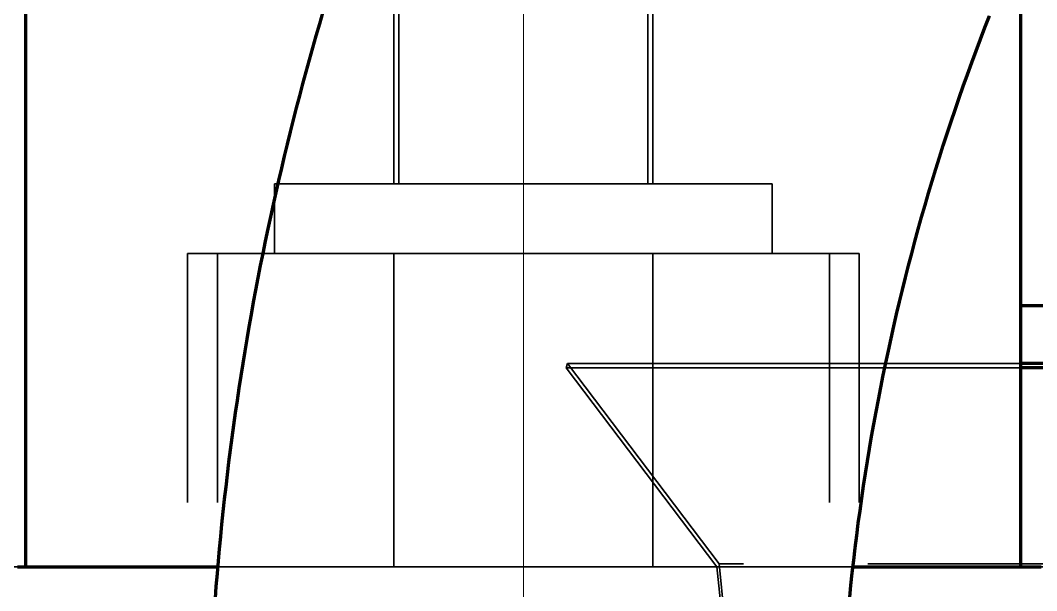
# Model space of a CAD drawing. Header units: millimetres. Extents: x 0 to 2382, y 0 to 420.
# Drawn here: x 998.55 to 1006.72, y 346.25 to 350.83 of the extents above; entities that cross this region are included whole.
import ezdxf

# ---------------------------------------------------------------- set-up
doc = ezdxf.new("R2010")
doc.units = ezdxf.units.MM
doc.linetypes.add('IRAM-E-TRAZOS', pattern=[5, 4, -1])
doc.linetypes.add('IRAM-F-TRAZO-PUNTO', pattern=[20, 15, -2, 1, -2])
for name, color, linetype, lineweight in [('01-VISIBLE', 7, 'CONTINUOUS', 70), ('02-OCULTA', 4, 'IRAM-E-TRAZOS', 35), ('03-EJE', 1, 'IRAM-F-TRAZO-PUNTO', 18), ('08-FINA', 5, 'CONTINUOUS', 18)]:
    doc.layers.add(name, color=color, linetype=linetype, lineweight=lineweight)

msp = doc.modelspace()

# ---------------------------------------------------------------- linework, layer by layer
at = {"layer": '01-VISIBLE'}
for points in [[(998.5917, 346.4426), (998.5917, 351.8997)], [(1006.5917, 346.4426), (1006.5917, 351.4796)], [(1000.1158, 346.1889), (1000.1235, 346.2886), (1000.1317, 346.3883), (1000.1404, 346.488), (1000.1495, 346.5876), (1000.159, 346.6871), (1000.1689, 346.7866), (1000.1794, 346.8861), (1000.1902, 346.9855), (1000.2015, 347.0849), (1000.2132, 347.1842), (1000.2254, 347.2835), (1000.238, 347.3827), (1000.2511, 347.4819), (1000.2646, 347.581), (1000.2785, 347.68), (1000.2929, 347.779), (1000.3077, 347.8779), (1000.3229, 347.9768), (1000.3386, 348.0755), (1000.3548, 348.1743), (1000.3713, 348.2729), (1000.3883, 348.3714), (1000.4058, 348.4699), (1000.4237, 348.5683), (1000.442, 348.6667), (1000.4607, 348.7649), (1000.4799, 348.8631), (1000.4995, 348.9611), (1000.5196, 349.0591), (1000.5401, 349.157), (1000.561, 349.2548), (1000.5824, 349.3525), (1000.6041, 349.4501), (1000.6264, 349.5477), (1000.649, 349.6451), (1000.6721, 349.7424), (1000.6956, 349.8396), (1000.7196, 349.9367), (1000.744, 350.0337), (1000.7688, 350.1306), (1000.794, 350.2274), (1000.8197, 350.324), (1000.8458, 350.4206), (1000.8723, 350.517), (1000.8993, 350.6133), (1000.9267, 350.7095), (1000.9545, 350.8056), (1000.9827, 350.9015)], [(1005.2151, 346.1954), (1005.2252, 346.2953), (1005.2359, 346.3952), (1005.2471, 346.4951), (1005.259, 346.5948), (1005.2714, 346.6945), (1005.2843, 346.7941), (1005.2979, 346.8937), (1005.312, 346.9931), (1005.3267, 347.0925), (1005.3419, 347.1918), (1005.3578, 347.291), (1005.3742, 347.3901), (1005.3911, 347.4892), (1005.4087, 347.5881), (1005.4268, 347.6869), (1005.4455, 347.7856), (1005.4647, 347.8842), (1005.4845, 347.9827), (1005.5049, 348.0811), (1005.5258, 348.1793), (1005.5474, 348.2775), (1005.5694, 348.3755), (1005.5921, 348.4733), (1005.6153, 348.5711), (1005.639, 348.6687), (1005.6633, 348.7662), (1005.6882, 348.8635), (1005.7137, 348.9607), (1005.7397, 349.0577), (1005.7662, 349.1546), (1005.7933, 349.2514), (1005.821, 349.3479), (1005.8492, 349.4443), (1005.878, 349.5406), (1005.9074, 349.6367), (1005.9373, 349.7326), (1005.9677, 349.8283), (1005.9987, 349.9239), (1006.0302, 350.0193), (1006.0623, 350.1145), (1006.0949, 350.2095), (1006.1281, 350.3043), (1006.1618, 350.3989), (1006.1961, 350.4934), (1006.2309, 350.5876), (1006.2663, 350.6817), (1006.3022, 350.7755), (1006.3386, 350.8691)], [(1006.5917, 348.5426), (1007.3917, 348.5426)], [(1007.3917, 348.076), (1006.5917, 348.076)], [(1007.3917, 348.0426), (1006.5917, 348.0426)], [(998.524, 346.4426), (998.6248, 346.4426), (998.7256, 346.4426), (998.8264, 346.4426), (998.9271, 346.4426), (999.0279, 346.4426), (999.1287, 346.4426), (999.2294, 346.4426), (999.3302, 346.4426), (999.431, 346.4426), (999.5318, 346.4426), (999.6325, 346.4426), (999.7333, 346.4426), (999.8341, 346.4426), (999.9348, 346.4426), (1000.0356, 346.4426), (1000.1364, 346.4426)], [(1005.2412, 346.4426), (1005.3421, 346.4426), (1005.443, 346.4426), (1005.5439, 346.4426), (1005.6448, 346.4426), (1005.7457, 346.4426), (1005.8466, 346.4426), (1005.9475, 346.4426), (1006.0484, 346.4426), (1006.1493, 346.4426), (1006.2502, 346.4426), (1006.3511, 346.4426), (1006.452, 346.4426), (1006.5529, 346.4426), (1006.6538, 346.4426), (1006.7547, 346.4426)]]:
    msp.add_lwpolyline(points, dxfattribs=at)
at = {"layer": '02-OCULTA'}
for points in [[(1001.5917, 349.5199), (1001.5917, 356.7199)], [(1003.5917, 349.5199), (1003.5917, 356.7199)], [(1001.5517, 349.5199), (1001.5517, 356.4426)], [(1003.6317, 349.5199), (1003.6317, 356.4426)], [(998.5917, 346.4426), (998.5917, 352.4426)], [(1006.5917, 346.4426), (1006.5917, 352.4426)], [(1000.9827, 350.9015), (1000.9545, 350.8056), (1000.9267, 350.7095), (1000.8993, 350.6133), (1000.8723, 350.517), (1000.8458, 350.4206), (1000.8197, 350.324), (1000.794, 350.2274), (1000.7688, 350.1306), (1000.744, 350.0337), (1000.7196, 349.9367), (1000.6956, 349.8396), (1000.6721, 349.7424), (1000.649, 349.6451), (1000.6264, 349.5477), (1000.6041, 349.4501), (1000.5824, 349.3525), (1000.561, 349.2548), (1000.5401, 349.157), (1000.5196, 349.0591), (1000.4995, 348.9611), (1000.4799, 348.8631), (1000.4607, 348.7649), (1000.442, 348.6667), (1000.4237, 348.5683), (1000.4058, 348.4699), (1000.3883, 348.3714), (1000.3713, 348.2729), (1000.3548, 348.1743), (1000.3386, 348.0755), (1000.3229, 347.9768), (1000.3077, 347.8779), (1000.2929, 347.779), (1000.2785, 347.68), (1000.2646, 347.581), (1000.2511, 347.4819), (1000.238, 347.3827), (1000.2254, 347.2835), (1000.2132, 347.1842), (1000.2015, 347.0849), (1000.1902, 346.9855), (1000.1794, 346.8861), (1000.1689, 346.7866), (1000.159, 346.6871), (1000.1495, 346.5876), (1000.1404, 346.488), (1000.1317, 346.3883), (1000.1235, 346.2886), (1000.1158, 346.1889)], [(1006.3386, 350.8691), (1006.3022, 350.7755), (1006.2663, 350.6817), (1006.2309, 350.5876), (1006.1961, 350.4934), (1006.1618, 350.3989), (1006.1281, 350.3043), (1006.0949, 350.2095), (1006.0623, 350.1145), (1006.0302, 350.0193), (1005.9987, 349.9239), (1005.9677, 349.8283), (1005.9373, 349.7326), (1005.9074, 349.6367), (1005.878, 349.5406), (1005.8492, 349.4443), (1005.821, 349.3479), (1005.7933, 349.2514), (1005.7662, 349.1546), (1005.7397, 349.0577), (1005.7137, 348.9607), (1005.6882, 348.8635), (1005.6633, 348.7662), (1005.639, 348.6687), (1005.6153, 348.5711), (1005.5921, 348.4733), (1005.5694, 348.3755), (1005.5474, 348.2775), (1005.5258, 348.1793), (1005.5049, 348.0811), (1005.4845, 347.9827), (1005.4647, 347.8842), (1005.4455, 347.7856), (1005.4268, 347.6869), (1005.4087, 347.5881), (1005.3911, 347.4892), (1005.3742, 347.3901), (1005.3578, 347.291), (1005.3419, 347.1918), (1005.3267, 347.0925), (1005.312, 346.9931), (1005.2979, 346.8937), (1005.2843, 346.7941), (1005.2714, 346.6945), (1005.259, 346.5948), (1005.2471, 346.4951), (1005.2359, 346.3952), (1005.2252, 346.2953), (1005.2151, 346.1954)], [(1006.5917, 348.5426), (1006.5917, 348.6426), (1006.5917, 348.7426), (1006.5917, 348.8426), (1006.5917, 348.9426), (1006.5917, 349.0426), (1006.5917, 349.1426), (1006.5917, 349.2426), (1006.5917, 349.3426), (1006.5917, 349.4426), (1006.5917, 349.5426), (1006.5917, 349.6426), (1006.5917, 349.7426), (1006.5917, 349.8426), (1006.5917, 349.9426), (1006.5917, 350.0426), (1006.5917, 350.1426), (1006.5917, 350.2426), (1006.5917, 350.3426), (1006.5917, 350.4426), (1006.5917, 350.5426), (1006.5917, 350.6426), (1006.5917, 350.7426), (1006.5917, 350.8426)], [(1006.5917, 350.8426), (1006.5917, 350.7426), (1006.5917, 350.6426), (1006.5917, 350.5426), (1006.5917, 350.4426), (1006.5917, 350.3426), (1006.5917, 350.2426), (1006.5917, 350.1426), (1006.5917, 350.0426), (1006.5917, 349.9426), (1006.5917, 349.8426), (1006.5917, 349.7426), (1006.5917, 349.6426), (1006.5917, 349.5426), (1006.5917, 349.4426), (1006.5917, 349.3426), (1006.5917, 349.2426), (1006.5917, 349.1426), (1006.5917, 349.0426), (1006.5917, 348.9426), (1006.5917, 348.8426), (1006.5917, 348.7426), (1006.5917, 348.6426), (1006.5917, 348.5426)], [(1002.5917, 349.5199), (1002.4917, 349.5199), (1002.3917, 349.5199), (1002.2917, 349.5199), (1002.1917, 349.5199), (1002.0917, 349.5199), (1001.9917, 349.5199), (1001.8917, 349.5199), (1001.7917, 349.5199), (1001.6917, 349.5199), (1001.5917, 349.5199), (1001.4917, 349.5199), (1001.3917, 349.5199), (1001.2917, 349.5199), (1001.1917, 349.5199), (1001.0917, 349.5199), (1000.9917, 349.5199), (1000.8917, 349.5199), (1000.7917, 349.5199), (1000.6917, 349.5199), (1000.5917, 349.5199)], [(1000.5917, 349.5199), (1000.6917, 349.5199), (1000.7917, 349.5199), (1000.8917, 349.5199), (1000.9917, 349.5199), (1001.0917, 349.5199), (1001.1917, 349.5199), (1001.2917, 349.5199), (1001.3917, 349.5199), (1001.4917, 349.5199), (1001.5917, 349.5199), (1001.6917, 349.5199), (1001.7917, 349.5199), (1001.8917, 349.5199), (1001.9917, 349.5199), (1002.0917, 349.5199), (1002.1917, 349.5199), (1002.2917, 349.5199), (1002.3917, 349.5199), (1002.4917, 349.5199), (1002.5917, 349.5199), (1002.6917, 349.5199), (1002.7917, 349.5199), (1002.8917, 349.5199), (1002.9917, 349.5199), (1003.0917, 349.5199), (1003.1917, 349.5199), (1003.2917, 349.5199), (1003.3917, 349.5199), (1003.4917, 349.5199), (1003.5917, 349.5199), (1003.6917, 349.5199), (1003.7917, 349.5199), (1003.8917, 349.5199), (1003.9917, 349.5199), (1004.0917, 349.5199), (1004.1917, 349.5199), (1004.2917, 349.5199), (1004.3917, 349.5199), (1004.4917, 349.5199), (1004.5917, 349.5199)], [(1000.5917, 348.9599), (1000.5917, 349.5199)], [(1002.5917, 349.5199), (1002.4877, 349.5199), (1002.3837, 349.5199), (1002.2797, 349.5199), (1002.1757, 349.5199), (1002.0717, 349.5199), (1001.9677, 349.5199), (1001.8637, 349.5199), (1001.7597, 349.5199), (1001.6557, 349.5199), (1001.5517, 349.5199)], [(1001.5517, 349.5199), (1001.6557, 349.5199), (1001.7597, 349.5199), (1001.8637, 349.5199), (1001.9677, 349.5199), (1002.0717, 349.5199), (1002.1757, 349.5199), (1002.2797, 349.5199), (1002.3837, 349.5199), (1002.4877, 349.5199), (1002.5917, 349.5199), (1002.6957, 349.5199), (1002.7997, 349.5199), (1002.9037, 349.5199), (1003.0077, 349.5199), (1003.1117, 349.5199), (1003.2157, 349.5199), (1003.3197, 349.5199), (1003.4237, 349.5199), (1003.5277, 349.5199), (1003.6317, 349.5199)], [(1002.5917, 349.5199), (1002.4917, 349.5199), (1002.3917, 349.5199), (1002.2917, 349.5199), (1002.1917, 349.5199), (1002.0917, 349.5199), (1001.9917, 349.5199), (1001.8917, 349.5199), (1001.7917, 349.5199), (1001.6917, 349.5199), (1001.5917, 349.5199)], [(1001.5917, 349.5199), (1001.6917, 349.5199), (1001.7917, 349.5199), (1001.8917, 349.5199), (1001.9917, 349.5199), (1002.0917, 349.5199), (1002.1917, 349.5199), (1002.2917, 349.5199), (1002.3917, 349.5199), (1002.4917, 349.5199), (1002.5917, 349.5199), (1002.6917, 349.5199), (1002.7917, 349.5199), (1002.8917, 349.5199), (1002.9917, 349.5199), (1003.0917, 349.5199), (1003.1917, 349.5199), (1003.2917, 349.5199), (1003.3917, 349.5199), (1003.4917, 349.5199), (1003.5917, 349.5199)], [(1003.6317, 349.5199), (1003.5277, 349.5199), (1003.4237, 349.5199), (1003.3197, 349.5199), (1003.2157, 349.5199), (1003.1117, 349.5199), (1003.0077, 349.5199), (1002.9037, 349.5199), (1002.7997, 349.5199), (1002.6957, 349.5199), (1002.5917, 349.5199)], [(1004.5917, 349.5199), (1004.4917, 349.5199), (1004.3917, 349.5199), (1004.2917, 349.5199), (1004.1917, 349.5199), (1004.0917, 349.5199), (1003.9917, 349.5199), (1003.8917, 349.5199), (1003.7917, 349.5199), (1003.6917, 349.5199), (1003.5917, 349.5199), (1003.4917, 349.5199), (1003.3917, 349.5199), (1003.2917, 349.5199), (1003.1917, 349.5199), (1003.0917, 349.5199), (1002.9917, 349.5199), (1002.8917, 349.5199), (1002.7917, 349.5199), (1002.6917, 349.5199), (1002.5917, 349.5199)], [(1003.5917, 349.5199), (1003.4917, 349.5199), (1003.3917, 349.5199), (1003.2917, 349.5199), (1003.1917, 349.5199), (1003.0917, 349.5199), (1002.9917, 349.5199), (1002.8917, 349.5199), (1002.7917, 349.5199), (1002.6917, 349.5199), (1002.5917, 349.5199)], [(1004.5917, 348.9599), (1004.5917, 349.5199)], [(1002.5917, 348.9599), (1002.4917, 348.9599), (1002.3917, 348.9599), (1002.2917, 348.9599), (1002.1917, 348.9599), (1002.0917, 348.9599), (1001.9917, 348.9599), (1001.8917, 348.9599), (1001.7917, 348.9599), (1001.6917, 348.9599), (1001.5917, 348.9599), (1001.4917, 348.9599), (1001.3917, 348.9599), (1001.2917, 348.9599), (1001.1917, 348.9599), (1001.0917, 348.9599), (1000.9917, 348.9599), (1000.8917, 348.9599), (1000.7917, 348.9599), (1000.6917, 348.9599), (1000.5917, 348.9599), (1000.4917, 348.9599), (1000.3917, 348.9599), (1000.2917, 348.9599), (1000.1917, 348.9599), (1000.0917, 348.9599), (999.9917, 348.9599), (999.8917, 348.9599)], [(999.8917, 348.9599), (999.9917, 348.9599), (1000.0917, 348.9599), (1000.1917, 348.9599), (1000.2917, 348.9599), (1000.3917, 348.9599), (1000.4917, 348.9599), (1000.5917, 348.9599), (1000.6917, 348.9599), (1000.7917, 348.9599), (1000.8917, 348.9599), (1000.9917, 348.9599), (1001.0917, 348.9599), (1001.1917, 348.9599), (1001.2917, 348.9599), (1001.3917, 348.9599), (1001.4917, 348.9599), (1001.5917, 348.9599), (1001.6917, 348.9599), (1001.7917, 348.9599), (1001.8917, 348.9599), (1001.9917, 348.9599), (1002.0917, 348.9599), (1002.1917, 348.9599), (1002.2917, 348.9599), (1002.3917, 348.9599), (1002.4917, 348.9599), (1002.5917, 348.9599), (1002.6917, 348.9599), (1002.7917, 348.9599), (1002.8917, 348.9599), (1002.9917, 348.9599), (1003.0917, 348.9599), (1003.1917, 348.9599), (1003.2917, 348.9599), (1003.3917, 348.9599), (1003.4917, 348.9599), (1003.5917, 348.9599), (1003.6917, 348.9599), (1003.7917, 348.9599), (1003.8917, 348.9599), (1003.9917, 348.9599), (1004.0917, 348.9599), (1004.1917, 348.9599), (1004.2917, 348.9599), (1004.3917, 348.9599), (1004.4917, 348.9599), (1004.5917, 348.9599), (1004.6917, 348.9599), (1004.7917, 348.9599), (1004.8917, 348.9599), (1004.9917, 348.9599), (1005.0917, 348.9599), (1005.1917, 348.9599), (1005.2917, 348.9599)], [(999.8917, 341.9599), (999.8917, 348.9599)], [(1002.5917, 348.9599), (1002.4892, 348.9599), (1002.3867, 348.9599), (1002.2842, 348.9599), (1002.1817, 348.9599), (1002.0792, 348.9599), (1001.9767, 348.9599), (1001.8742, 348.9599), (1001.7717, 348.9599), (1001.6692, 348.9599), (1001.5667, 348.9599), (1001.4642, 348.9599), (1001.3617, 348.9599), (1001.2592, 348.9599), (1001.1567, 348.9599), (1001.0542, 348.9599), (1000.9517, 348.9599), (1000.8492, 348.9599), (1000.7467, 348.9599), (1000.6442, 348.9599), (1000.5417, 348.9599), (1000.4392, 348.9599), (1000.3367, 348.9599), (1000.2342, 348.9599), (1000.1317, 348.9599)], [(1000.1317, 348.9599), (1000.2321, 348.9599), (1000.3325, 348.9599), (1000.4329, 348.9599), (1000.5333, 348.9599), (1000.6337, 348.9599), (1000.7341, 348.9599), (1000.8345, 348.9599), (1000.9349, 348.9599), (1001.0353, 348.9599), (1001.1357, 348.9599), (1001.2362, 348.9599), (1001.3366, 348.9599), (1001.437, 348.9599), (1001.5374, 348.9599), (1001.6378, 348.9599), (1001.7382, 348.9599), (1001.8386, 348.9599), (1001.939, 348.9599), (1002.0394, 348.9599), (1002.1398, 348.9599), (1002.2402, 348.9599), (1002.3406, 348.9599), (1002.4411, 348.9599), (1002.5415, 348.9599), (1002.6419, 348.9599), (1002.7423, 348.9599), (1002.8427, 348.9599), (1002.9431, 348.9599), (1003.0435, 348.9599), (1003.1439, 348.9599), (1003.2443, 348.9599), (1003.3447, 348.9599), (1003.4451, 348.9599), (1003.5455, 348.9599), (1003.646, 348.9599), (1003.7464, 348.9599), (1003.8468, 348.9599), (1003.9472, 348.9599), (1004.0476, 348.9599), (1004.148, 348.9599), (1004.2484, 348.9599), (1004.3488, 348.9599), (1004.4492, 348.9599), (1004.5496, 348.9599), (1004.65, 348.9599), (1004.7504, 348.9599), (1004.8509, 348.9599), (1004.9513, 348.9599), (1005.0517, 348.9599)], [(1000.1317, 341.9599), (1000.1317, 348.9599)], [(1002.5917, 348.9599), (1002.4917, 348.9599), (1002.3917, 348.9599), (1002.2917, 348.9599), (1002.1917, 348.9599), (1002.0917, 348.9599), (1001.9917, 348.9599), (1001.8917, 348.9599), (1001.7917, 348.9599), (1001.6917, 348.9599), (1001.5917, 348.9599), (1001.4917, 348.9599), (1001.3917, 348.9599), (1001.2917, 348.9599), (1001.1917, 348.9599), (1001.0917, 348.9599), (1000.9917, 348.9599), (1000.8917, 348.9599), (1000.7917, 348.9599), (1000.6917, 348.9599), (1000.5917, 348.9599)], [(1000.5917, 348.9599), (1000.6917, 348.9599), (1000.7917, 348.9599), (1000.8917, 348.9599), (1000.9917, 348.9599), (1001.0917, 348.9599), (1001.1917, 348.9599), (1001.2917, 348.9599), (1001.3917, 348.9599), (1001.4917, 348.9599), (1001.5917, 348.9599), (1001.6917, 348.9599), (1001.7917, 348.9599), (1001.8917, 348.9599), (1001.9917, 348.9599), (1002.0917, 348.9599), (1002.1917, 348.9599), (1002.2917, 348.9599), (1002.3917, 348.9599), (1002.4917, 348.9599), (1002.5917, 348.9599), (1002.6917, 348.9599), (1002.7917, 348.9599), (1002.8917, 348.9599), (1002.9917, 348.9599), (1003.0917, 348.9599), (1003.1917, 348.9599), (1003.2917, 348.9599), (1003.3917, 348.9599), (1003.4917, 348.9599), (1003.5917, 348.9599), (1003.6917, 348.9599), (1003.7917, 348.9599), (1003.8917, 348.9599), (1003.9917, 348.9599), (1004.0917, 348.9599), (1004.1917, 348.9599), (1004.2917, 348.9599), (1004.3917, 348.9599), (1004.4917, 348.9599), (1004.5917, 348.9599)], [(1002.5917, 348.9599), (1002.4877, 348.9599), (1002.3837, 348.9599), (1002.2797, 348.9599), (1002.1757, 348.9599), (1002.0717, 348.9599), (1001.9677, 348.9599), (1001.8637, 348.9599), (1001.7597, 348.9599), (1001.6557, 348.9599), (1001.5517, 348.9599)], [(1001.5517, 348.9599), (1001.6557, 348.9599), (1001.7597, 348.9599), (1001.8637, 348.9599), (1001.9677, 348.9599), (1002.0717, 348.9599), (1002.1757, 348.9599), (1002.2797, 348.9599), (1002.3837, 348.9599), (1002.4877, 348.9599), (1002.5917, 348.9599), (1002.6957, 348.9599), (1002.7997, 348.9599), (1002.9037, 348.9599), (1003.0077, 348.9599), (1003.1117, 348.9599), (1003.2157, 348.9599), (1003.3197, 348.9599), (1003.4237, 348.9599), (1003.5277, 348.9599), (1003.6317, 348.9599)], [(1001.5517, 346.4426), (1001.5517, 348.9599)], [(1003.6317, 348.9599), (1003.5277, 348.9599), (1003.4237, 348.9599), (1003.3197, 348.9599), (1003.2157, 348.9599), (1003.1117, 348.9599), (1003.0077, 348.9599), (1002.9037, 348.9599), (1002.7997, 348.9599), (1002.6957, 348.9599), (1002.5917, 348.9599)], [(1004.5917, 348.9599), (1004.4917, 348.9599), (1004.3917, 348.9599), (1004.2917, 348.9599), (1004.1917, 348.9599), (1004.0917, 348.9599), (1003.9917, 348.9599), (1003.8917, 348.9599), (1003.7917, 348.9599), (1003.6917, 348.9599), (1003.5917, 348.9599), (1003.4917, 348.9599), (1003.3917, 348.9599), (1003.2917, 348.9599), (1003.1917, 348.9599), (1003.0917, 348.9599), (1002.9917, 348.9599), (1002.8917, 348.9599), (1002.7917, 348.9599), (1002.6917, 348.9599), (1002.5917, 348.9599)], [(1005.2917, 348.9599), (1005.1878, 348.9599), (1005.084, 348.9599), (1004.9801, 348.9599), (1004.8763, 348.9599), (1004.7724, 348.9599), (1004.6686, 348.9599), (1004.5647, 348.9599), (1004.4609, 348.9599), (1004.3571, 348.9599), (1004.2532, 348.9599), (1004.1494, 348.9599), (1004.0455, 348.9599), (1003.9417, 348.9599), (1003.8378, 348.9599), (1003.734, 348.9599), (1003.6301, 348.9599), (1003.5263, 348.9599), (1003.4224, 348.9599), (1003.3186, 348.9599), (1003.2147, 348.9599), (1003.1109, 348.9599), (1003.0071, 348.9599), (1002.9032, 348.9599), (1002.7994, 348.9599), (1002.6955, 348.9599), (1002.5917, 348.9599)], [(1005.0517, 348.9599), (1004.9492, 348.9599), (1004.8467, 348.9599), (1004.7442, 348.9599), (1004.6417, 348.9599), (1004.5392, 348.9599), (1004.4367, 348.9599), (1004.3342, 348.9599), (1004.2317, 348.9599), (1004.1292, 348.9599), (1004.0267, 348.9599), (1003.9242, 348.9599), (1003.8217, 348.9599), (1003.7192, 348.9599), (1003.6167, 348.9599), (1003.5142, 348.9599), (1003.4117, 348.9599), (1003.3092, 348.9599), (1003.2067, 348.9599), (1003.1042, 348.9599), (1003.0017, 348.9599), (1002.8992, 348.9599), (1002.7967, 348.9599), (1002.6942, 348.9599), (1002.5917, 348.9599)], [(1003.6317, 346.4426), (1003.6317, 348.9599)], [(1005.0517, 341.9599), (1005.0517, 348.9599)], [(1005.2917, 341.9599), (1005.2917, 348.9599)], [(1002.9353, 348.0426), (1002.9464, 348.076)], [(1006.5917, 348.076), (1002.9464, 348.076)], [(1002.9464, 348.076), (1004.1645, 346.4669)], [(1006.5917, 348.0426), (1002.9353, 348.0426)], [(1004.1466, 346.4426), (1002.9353, 348.0426)], [(1002.5917, 346.4426), (1002.4914, 346.4426), (1002.3911, 346.4426), (1002.2908, 346.4426), (1002.1905, 346.4426), (1002.0902, 346.4426), (1001.9899, 346.4426), (1001.8896, 346.4426), (1001.7893, 346.4426), (1001.689, 346.4426), (1001.5887, 346.4426), (1001.4884, 346.4426), (1001.3881, 346.4426), (1001.2878, 346.4426), (1001.1875, 346.4426), (1001.0872, 346.4426), (1000.9869, 346.4426), (1000.8866, 346.4426), (1000.7863, 346.4426), (1000.686, 346.4426), (1000.5857, 346.4426), (1000.4854, 346.4426), (1000.3851, 346.4426), (1000.2848, 346.4426), (1000.1845, 346.4426), (1000.0842, 346.4426), (999.9839, 346.4426), (999.8836, 346.4426), (999.7833, 346.4426), (999.683, 346.4426), (999.5827, 346.4426), (999.4824, 346.4426), (999.3821, 346.4426), (999.2818, 346.4426), (999.1815, 346.4426), (999.0812, 346.4426), (998.9809, 346.4426), (998.8806, 346.4426), (998.7803, 346.4426), (998.68, 346.4426), (998.5797, 346.4426), (998.4794, 346.4426)], [(998.4794, 346.4426), (998.5797, 346.4426), (998.68, 346.4426), (998.7803, 346.4426), (998.8806, 346.4426), (998.9809, 346.4426), (999.0812, 346.4426), (999.1815, 346.4426), (999.2818, 346.4426), (999.3821, 346.4426), (999.4824, 346.4426), (999.5827, 346.4426), (999.683, 346.4426), (999.7833, 346.4426), (999.8836, 346.4426), (999.9839, 346.4426), (1000.0842, 346.4426), (1000.1845, 346.4426), (1000.2848, 346.4426), (1000.3851, 346.4426), (1000.4854, 346.4426), (1000.5857, 346.4426), (1000.686, 346.4426), (1000.7863, 346.4426), (1000.8866, 346.4426), (1000.9869, 346.4426), (1001.0872, 346.4426), (1001.1875, 346.4426), (1001.2878, 346.4426), (1001.3881, 346.4426), (1001.4884, 346.4426), (1001.5887, 346.4426), (1001.689, 346.4426), (1001.7893, 346.4426), (1001.8896, 346.4426), (1001.9899, 346.4426), (1002.0902, 346.4426), (1002.1905, 346.4426), (1002.2908, 346.4426), (1002.3911, 346.4426), (1002.4914, 346.4426), (1002.5917, 346.4426), (1002.692, 346.4426), (1002.7923, 346.4426), (1002.8926, 346.4426), (1002.9929, 346.4426), (1003.0932, 346.4426), (1003.1935, 346.4426), (1003.2938, 346.4426), (1003.3941, 346.4426), (1003.4944, 346.4426), (1003.5947, 346.4426), (1003.695, 346.4426), (1003.7952, 346.4426), (1003.8955, 346.4426), (1003.9958, 346.4426), (1004.0961, 346.4426), (1004.1964, 346.4426), (1004.2967, 346.4426), (1004.397, 346.4426), (1004.4973, 346.4426), (1004.5976, 346.4426), (1004.6979, 346.4426), (1004.7982, 346.4426), (1004.8985, 346.4426), (1004.9988, 346.4426), (1005.0991, 346.4426), (1005.1994, 346.4426), (1005.2997, 346.4426), (1005.4, 346.4426), (1005.5003, 346.4426), (1005.6006, 346.4426), (1005.7009, 346.4426), (1005.8012, 346.4426), (1005.9015, 346.4426), (1006.0018, 346.4426), (1006.1021, 346.4426), (1006.2024, 346.4426), (1006.3027, 346.4426), (1006.403, 346.4426), (1006.5033, 346.4426), (1006.6036, 346.4426), (1006.7039, 346.4426), (1006.8042, 346.4426)], [(1002.5917, 346.4426), (1002.4917, 346.4426), (1002.3917, 346.4426), (1002.2917, 346.4426), (1002.1917, 346.4426), (1002.0917, 346.4426), (1001.9917, 346.4426), (1001.8917, 346.4426), (1001.7917, 346.4426), (1001.6917, 346.4426), (1001.5917, 346.4426), (1001.4917, 346.4426), (1001.3917, 346.4426), (1001.2917, 346.4426), (1001.1917, 346.4426), (1001.0917, 346.4426), (1000.9917, 346.4426), (1000.8917, 346.4426), (1000.7917, 346.4426), (1000.6917, 346.4426), (1000.5917, 346.4426), (1000.4917, 346.4426), (1000.3917, 346.4426), (1000.2917, 346.4426), (1000.1917, 346.4426), (1000.0917, 346.4426), (999.9917, 346.4426), (999.8917, 346.4426), (999.7917, 346.4426), (999.6917, 346.4426), (999.5917, 346.4426), (999.4917, 346.4426), (999.3917, 346.4426), (999.2917, 346.4426), (999.1917, 346.4426), (999.0917, 346.4426), (998.9917, 346.4426), (998.8917, 346.4426), (998.7917, 346.4426), (998.6917, 346.4426), (998.5917, 346.4426), (998.4917, 346.4426)], [(999.5917, 346.4426), (999.4917, 346.4426), (999.3917, 346.4426), (999.2917, 346.4426), (999.1917, 346.4426), (999.0917, 346.4426), (998.9917, 346.4426), (998.8917, 346.4426), (998.7917, 346.4426), (998.6917, 346.4426), (998.5917, 346.4426)], [(999.5917, 346.4426), (999.4917, 346.4426), (999.3917, 346.4426), (999.2917, 346.4426), (999.1917, 346.4426), (999.0917, 346.4426), (998.9917, 346.4426), (998.8917, 346.4426), (998.7917, 346.4426), (998.6917, 346.4426), (998.5917, 346.4426)], [(1005.5917, 346.4426), (999.5917, 346.4426)], [(1005.5917, 346.4426), (999.5917, 346.4426)], [(1000.1364, 346.4426), (1000.2365, 346.4426), (1000.3366, 346.4426), (1000.4367, 346.4426), (1000.5368, 346.4426), (1000.6368, 346.4426), (1000.7369, 346.4426), (1000.837, 346.4426), (1000.9371, 346.4426), (1001.0372, 346.4426), (1001.1373, 346.4426), (1001.2374, 346.4426), (1001.3375, 346.4426), (1001.4376, 346.4426), (1001.5377, 346.4426), (1001.6378, 346.4426), (1001.7379, 346.4426), (1001.838, 346.4426), (1001.9381, 346.4426), (1002.0382, 346.4426), (1002.1383, 346.4426), (1002.2383, 346.4426), (1002.3384, 346.4426), (1002.4385, 346.4426), (1002.5386, 346.4426), (1002.6387, 346.4426), (1002.7388, 346.4426), (1002.8389, 346.4426), (1002.939, 346.4426), (1003.0391, 346.4426), (1003.1392, 346.4426), (1003.2393, 346.4426), (1003.3394, 346.4426), (1003.4395, 346.4426), (1003.5396, 346.4426), (1003.6397, 346.4426), (1003.7398, 346.4426), (1003.8399, 346.4426), (1003.9399, 346.4426), (1004.04, 346.4426), (1004.1401, 346.4426), (1004.2402, 346.4426), (1004.3403, 346.4426), (1004.4404, 346.4426), (1004.5405, 346.4426), (1004.6406, 346.4426), (1004.7407, 346.4426), (1004.8408, 346.4426), (1004.9409, 346.4426), (1005.041, 346.4426), (1005.1411, 346.4426), (1005.2412, 346.4426)], [(1002.5917, 346.4426), (1002.4877, 346.4426), (1002.3837, 346.4426), (1002.2797, 346.4426), (1002.1757, 346.4426), (1002.0717, 346.4426), (1001.9677, 346.4426), (1001.8637, 346.4426), (1001.7597, 346.4426), (1001.6557, 346.4426), (1001.5517, 346.4426)], [(1001.5517, 346.4426), (1001.6557, 346.4426), (1001.7597, 346.4426), (1001.8637, 346.4426), (1001.9677, 346.4426), (1002.0717, 346.4426), (1002.1757, 346.4426), (1002.2797, 346.4426), (1002.3837, 346.4426), (1002.4877, 346.4426), (1002.5917, 346.4426), (1002.6957, 346.4426), (1002.7997, 346.4426), (1002.9037, 346.4426), (1003.0077, 346.4426), (1003.1117, 346.4426), (1003.2157, 346.4426), (1003.3197, 346.4426), (1003.4237, 346.4426), (1003.5277, 346.4426), (1003.6317, 346.4426)], [(1006.7417, 346.4426), (1006.6404, 346.4426), (1006.5392, 346.4426), (1006.438, 346.4426), (1006.3368, 346.4426), (1006.2356, 346.4426), (1006.1343, 346.4426), (1006.0331, 346.4426), (1005.9319, 346.4426), (1005.8307, 346.4426), (1005.7295, 346.4426), (1005.6283, 346.4426), (1005.527, 346.4426), (1005.4258, 346.4426), (1005.3246, 346.4426), (1005.2234, 346.4426), (1005.1222, 346.4426), (1005.0209, 346.4426), (1004.9197, 346.4426), (1004.8185, 346.4426), (1004.7173, 346.4426), (1004.6161, 346.4426), (1004.5148, 346.4426), (1004.4136, 346.4426), (1004.3124, 346.4426), (1004.2112, 346.4426), (1004.11, 346.4426), (1004.0087, 346.4426), (1003.9075, 346.4426), (1003.8063, 346.4426), (1003.7051, 346.4426), (1003.6039, 346.4426), (1003.5026, 346.4426), (1003.4014, 346.4426), (1003.3002, 346.4426), (1003.199, 346.4426), (1003.0978, 346.4426), (1002.9965, 346.4426), (1002.8953, 346.4426), (1002.7941, 346.4426), (1002.6929, 346.4426), (1002.5917, 346.4426)], [(1006.8042, 346.4426), (1006.7039, 346.4426), (1006.6036, 346.4426), (1006.5033, 346.4426), (1006.403, 346.4426), (1006.3027, 346.4426), (1006.2024, 346.4426), (1006.1021, 346.4426), (1006.0018, 346.4426), (1005.9015, 346.4426), (1005.8012, 346.4426), (1005.7009, 346.4426), (1005.6006, 346.4426), (1005.5003, 346.4426), (1005.4, 346.4426), (1005.2997, 346.4426), (1005.1994, 346.4426), (1005.0991, 346.4426), (1004.9988, 346.4426), (1004.8985, 346.4426), (1004.7982, 346.4426), (1004.6979, 346.4426), (1004.5976, 346.4426), (1004.4973, 346.4426), (1004.397, 346.4426), (1004.2967, 346.4426), (1004.1964, 346.4426), (1004.0961, 346.4426), (1003.9958, 346.4426), (1003.8955, 346.4426), (1003.7952, 346.4426), (1003.695, 346.4426), (1003.5947, 346.4426), (1003.4944, 346.4426), (1003.3941, 346.4426), (1003.2938, 346.4426), (1003.1935, 346.4426), (1003.0932, 346.4426), (1002.9929, 346.4426), (1002.8926, 346.4426), (1002.7923, 346.4426), (1002.692, 346.4426), (1002.5917, 346.4426)], [(1003.6317, 346.4426), (1003.5277, 346.4426), (1003.4237, 346.4426), (1003.3197, 346.4426), (1003.2157, 346.4426), (1003.1117, 346.4426), (1003.0077, 346.4426), (1002.9037, 346.4426), (1002.7997, 346.4426), (1002.6957, 346.4426), (1002.5917, 346.4426)], [(1009.3427, 346.4426), (1004.1466, 346.4426)], [(1004.3966, 344.0426), (1004.1466, 346.4426)], [(1009.3606, 346.4669), (1004.1645, 346.4669)], [(1004.1645, 346.4669), (1004.4166, 344.0467)], [(1005.5917, 346.4426), (1005.6917, 346.4426), (1005.7917, 346.4426), (1005.8917, 346.4426), (1005.9917, 346.4426), (1006.0917, 346.4426), (1006.1917, 346.4426), (1006.2917, 346.4426), (1006.3917, 346.4426), (1006.4917, 346.4426), (1006.5917, 346.4426)], [(1005.5917, 346.4426), (1005.6917, 346.4426), (1005.7917, 346.4426), (1005.8917, 346.4426), (1005.9917, 346.4426), (1006.0917, 346.4426), (1006.1917, 346.4426), (1006.2917, 346.4426), (1006.3917, 346.4426), (1006.4917, 346.4426), (1006.5917, 346.4426)]]:
    msp.add_lwpolyline(points, dxfattribs=at)
at = {"layer": '03-EJE'}
msp.add_lwpolyline([(1002.5917, 319.32), (1002.5917, 365.2907)], dxfattribs=at)
at = {"layer": '08-FINA'}
msp.add_circle((990.6667, 354.1667), 36.8333, dxfattribs=at)

doc.saveas('drawing.dxf')
